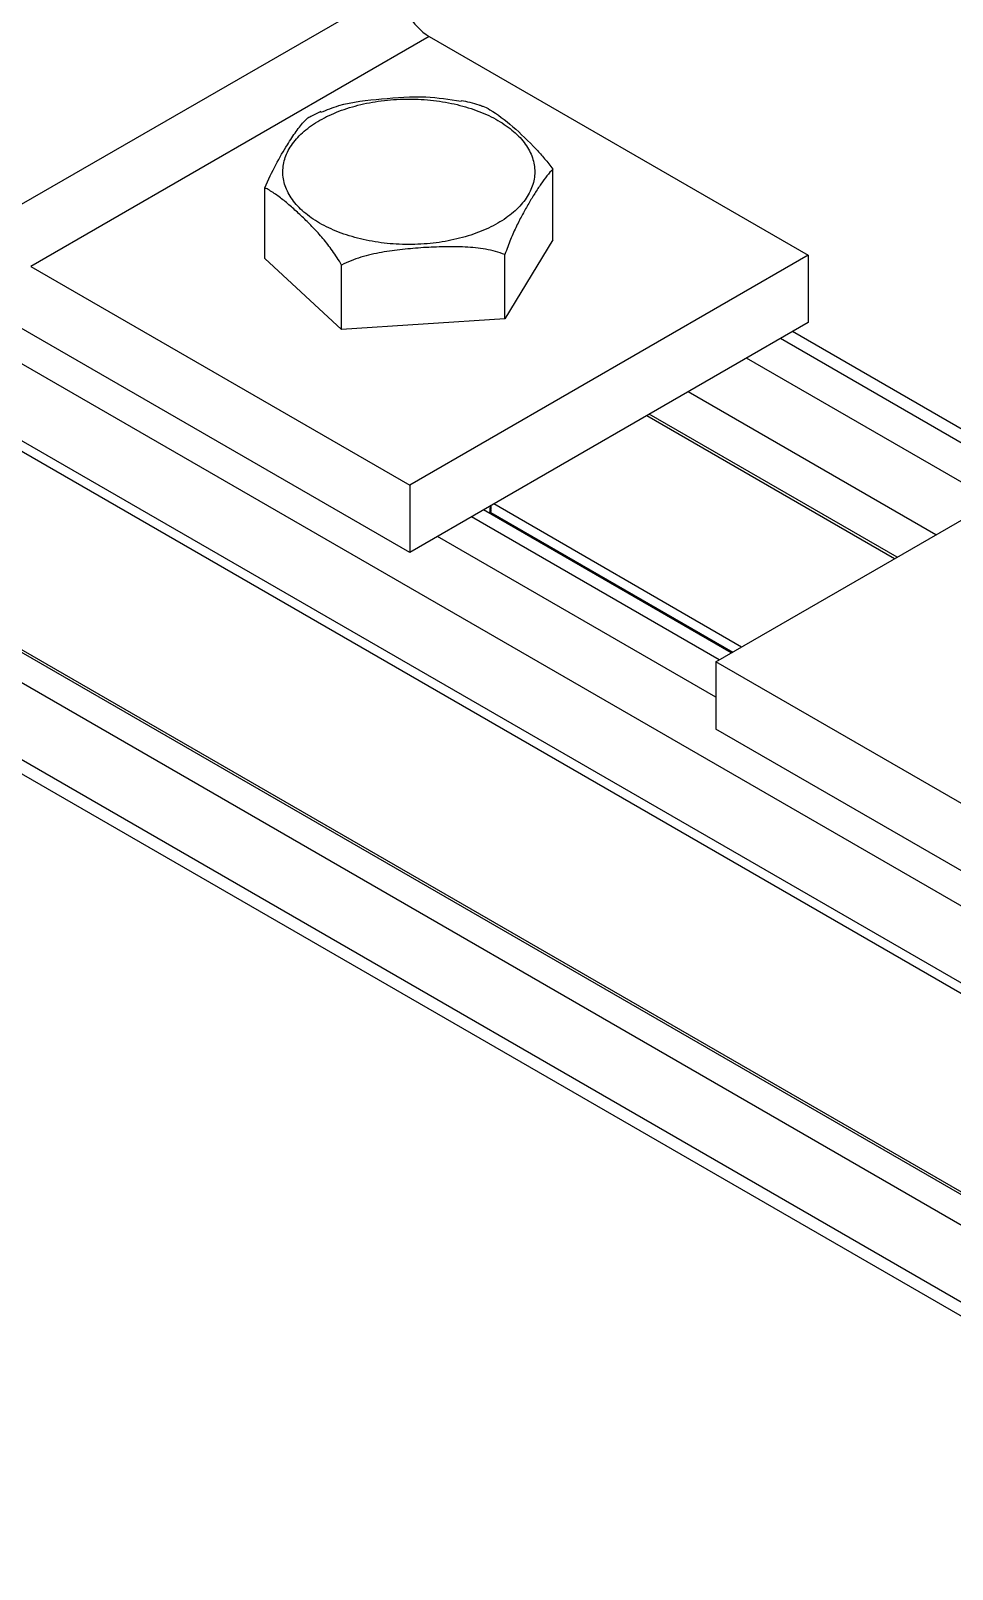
# Model space of a CAD drawing. Extents: x -976302 to -776254, y 5665 to 231437.
# Drawn here: x -788898 to -788561, y 87080 to 87643 of the extents above; entities that cross this region are included whole.
import ezdxf

# ---------------------------------------------------------------- set-up
doc = ezdxf.new("R2010")
doc.units = 0
doc.header["$LTSCALE"] = 1000
doc.header["$MEASUREMENT"] = 0
doc.layers.add('暖通', color=7, linetype='Continuous')

msp = doc.modelspace()

# ---------------------------------------------------------------- linework, layer by layer
at = {"layer": '暖通', "color": 7}
for p, q in [((-788763.21, 87659.79), (-788909.1, 87575.58)), ((-788763.21, 87659.79), (-788909.1, 87575.58)), ((-788752.54, 87641.3), (-788898.42, 87557.09)), ((-788752.54, 87641.3), (-788898.42, 87557.09)), ((-788752.54, 87641.3), (-788613.77, 87561.2)), ((-788752.54, 87641.3), (-788613.77, 87561.2)), ((-788792.27, 87613.81), (-788795.86, 87612.01)), ((-788792.27, 87613.81), (-788795.86, 87612.01)), ((-788707.24, 87566.82), (-788707.24, 87592.7)), ((-788707.24, 87566.82), (-788707.24, 87592.7)), ((-788812.76, 87560.03), (-788812.76, 87585.92)), ((-788812.76, 87560.03), (-788812.76, 87585.92)), ((-788707.24, 87566.82), (-788724.79, 87537.92)), ((-788707.24, 87566.82), (-788724.79, 87537.92)), ((-788784.64, 87534.07), (-788812.76, 87560.03)), ((-788784.64, 87534.07), (-788812.76, 87560.03)), ((-788784.64, 87534.07), (-788784.64, 87557.59)), ((-788784.64, 87534.07), (-788784.64, 87557.59)), ((-788613.77, 87561.2), (-788759.65, 87476.98)), ((-788613.77, 87561.2), (-788759.65, 87476.98)), ((-788724.79, 87537.92), (-788724.79, 87561.44)), ((-788724.79, 87537.92), (-788724.79, 87561.44)), ((-788613.77, 87561.2), (-788613.77, 87536.54)), ((-788613.77, 87561.2), (-788613.77, 87536.54)), ((-788898.42, 87557.09), (-788759.65, 87476.98)), ((-788898.42, 87557.09), (-788759.65, 87476.98)), ((-788397.26, 87230.18), (-788941.66, 87544.45)), ((-788397.26, 87230.18), (-788941.66, 87544.45)), ((-788759.65, 87452.33), (-788909.1, 87538.6)), ((-788759.65, 87452.33), (-788909.1, 87538.6)), ((-788724.79, 87537.92), (-788784.64, 87534.07)), ((-788724.79, 87537.92), (-788784.64, 87534.07)), ((-788613.77, 87536.54), (-788759.65, 87452.33)), ((-788613.77, 87536.54), (-788759.65, 87452.33)), ((-788397.26, 87201.98), (-788966.08, 87530.35)), ((-788397.26, 87201.98), (-788966.08, 87530.35)), ((-788533.18, 87478.31), (-788623.91, 87530.69)), ((-788533.18, 87478.31), (-788623.91, 87530.69)), ((-788532.06, 87482.77), (-788619.49, 87533.24)), ((-788532.06, 87482.77), (-788619.49, 87533.24)), ((-788397.18, 87198.03), (-788969.46, 87528.4)), ((-788397.18, 87198.03), (-788969.46, 87528.4)), ((-788969.32, 87528.48), (-788397.18, 87198.19)), ((-788969.32, 87528.48), (-788397.18, 87198.19)), ((-788545.64, 87471.12), (-788636.36, 87523.5)), ((-788545.64, 87471.12), (-788636.36, 87523.5)), ((-788566.99, 87458.8), (-788657.72, 87511.17)), ((-788566.99, 87458.8), (-788657.72, 87511.17)), ((-788582.11, 87450.07), (-788672.84, 87502.44)), ((-788582.11, 87450.07), (-788672.84, 87502.44)), ((-788581.22, 87450.58), (-788671.95, 87502.96)), ((-788581.22, 87450.58), (-788671.95, 87502.96)), ((-788397.18, 87124.4), (-789033.23, 87491.58)), ((-788397.18, 87124.4), (-789033.23, 87491.58)), ((-788397.18, 87125.41), (-789032.36, 87492.09)), ((-788397.18, 87125.41), (-789032.36, 87492.09)), ((-788397.26, 87113.33), (-789042.85, 87486.03)), ((-788397.26, 87113.33), (-789042.85, 87486.03)), ((-788647.57, 87412.28), (-788531.34, 87479.37)), ((-788647.57, 87412.28), (-788531.34, 87479.37)), ((-788759.65, 87476.98), (-788759.65, 87452.33)), ((-788759.65, 87476.98), (-788759.65, 87452.33)), ((-789071.7, 87469.38), (-788397.18, 87079.98)), ((-789071.7, 87469.38), (-788397.18, 87079.98)), ((-788397.26, 87085.13), (-789067.28, 87471.93)), ((-788397.26, 87085.13), (-789067.28, 87471.93)), ((-788641.91, 87415.54), (-788732.64, 87467.92)), ((-788641.91, 87415.54), (-788732.64, 87467.92)), ((-788730.23, 87469.4), (-788730.41, 87466.64)), ((-788730.23, 87469.4), (-788730.41, 87466.64)), ((-788729.82, 87468.25), (-788729.82, 87469.39)), ((-788729.82, 87468.25), (-788729.82, 87469.39)), ((-788638.12, 87417.73), (-788728.85, 87470.11)), ((-788638.12, 87417.73), (-788728.85, 87470.11)), ((-788646.33, 87412.99), (-788737.06, 87465.37)), ((-788646.33, 87412.99), (-788737.06, 87465.37)), ((-788641.5, 87415.78), (-788730.07, 87466.92)), ((-788641.5, 87415.78), (-788730.07, 87466.92)), ((-788730.02, 87467.04), (-788641.36, 87415.86)), ((-788730.02, 87467.04), (-788641.36, 87415.86)), ((-788647.57, 87399.33), (-788749.51, 87458.18)), ((-788647.57, 87399.33), (-788749.51, 87458.18)), ((-788501.69, 87328.06), (-788647.57, 87412.28)), ((-788647.57, 87412.28), (-788647.57, 87387.62)), ((-788501.69, 87328.06), (-788647.57, 87412.28)), ((-788647.57, 87412.28), (-788647.57, 87387.62)), ((-788501.69, 87303.41), (-788647.57, 87387.62)), ((-788501.69, 87303.41), (-788647.57, 87387.62))]:
    msp.add_line(p, q, dxfattribs=at)
msp.add_arc((-788740.04, 87660.85), 23.2, 182.6055, 237.3945, dxfattribs=at)
msp.add_arc((-788740.04, 87660.85), 23.2, 182.6055, 237.3945, dxfattribs=at)
for points, knots in [([(-788792.18, 87613.57), (-788790.02, 87614.44), (-788782.98, 87617.29), (-788769.78, 87618.51), (-788754.67, 87619.77), (-788745.14, 87618.32), (-788740.88, 87617.67)], [0, 0, 0, 0, 0.1336592, 0.4365628, 0.7474698, 1, 1, 1, 1]), ([(-788792.18, 87613.57), (-788790.02, 87614.44), (-788782.98, 87617.29), (-788769.78, 87618.51), (-788754.67, 87619.77), (-788745.14, 87618.32), (-788740.88, 87617.67)], [0, 0, 0, 0, 0.1336592, 0.4365628, 0.7474698, 1, 1, 1, 1]), ([(-788725.8, 87609.64), (-788727.85, 87610.94), (-788730.08, 87612.11), (-788733.69, 87613.66), (-788734.95, 87614.14), (-788737.54, 87615.04), (-788738.89, 87615.46), (-788742.99, 87616.58), (-788745.81, 87617.17), (-788751.66, 87618.02), (-788754.7, 87618.28), (-788760.71, 87618.45), (-788763.71, 87618.37), (-788768.21, 87617.99), (-788769.71, 87617.82), (-788772.64, 87617.4), (-788775.52, 87616.89), (-788778.3, 87616.23), (-788781.02, 87615.49), (-788782.37, 87615.07), (-788786.28, 87613.73), (-788788.69, 87612.69), (-788792.04, 87610.95), (-788793.11, 87610.33), (-788795.15, 87609.03), (-788796.12, 87608.35), (-788798.82, 87606.26), (-788800.37, 87604.77), (-788802.31, 87602.41), (-788802.9, 87601.59), (-788803.92, 87599.95), (-788804.36, 87599.12), (-788805.46, 87596.59), (-788805.91, 87594.87), (-788806.22, 87591.36), (-788806.07, 87589.62), (-788805.42, 87587.05), (-788805.13, 87586.2), (-788804.4, 87584.5), (-788803.95, 87583.66), (-788802.43, 87581.19), (-788801.15, 87579.62), (-788798.06, 87576.63), (-788796.24, 87575.21), (-788792.2, 87572.63), (-788789.98, 87571.46), (-788786.33, 87569.9), (-788785.06, 87569.4), (-788782.47, 87568.51), (-788779.82, 87567.69), (-788777.05, 87567.02), (-788774.21, 87566.43), (-788772.75, 87566.17), (-788768.33, 87565.53), (-788765.36, 87565.27), (-788760.85, 87565.14), (-788759.35, 87565.14), (-788756.31, 87565.22), (-788754.8, 87565.31), (-788750.32, 87565.68), (-788747.4, 87566.1), (-788743.14, 87566.98), (-788741.72, 87567.31), (-788738.98, 87568.06), (-788737.65, 87568.47), (-788733.78, 87569.8), (-788731.36, 87570.83), (-788726.84, 87573.19), (-788724.81, 87574.48), (-788722.12, 87576.57), (-788721.28, 87577.29), (-788719.72, 87578.78), (-788718.99, 87579.56), (-788717.05, 87581.93), (-788716.03, 87583.56), (-788714.55, 87586.93), (-788714.1, 87588.69), (-788713.79, 87592.16), (-788713.93, 87593.89), (-788714.59, 87596.48), (-788714.88, 87597.35), (-788715.61, 87599.04), (-788716.04, 87599.88), (-788717.55, 87602.33), (-788718.84, 87603.91), (-788721.96, 87606.92), (-788723.76, 87608.33), (-788725.8, 87609.64)], [0, 0, 0, 0, 0.03125, 0.03125, 0.046875, 0.046875, 0.0625, 0.0625, 0.09375, 0.09375, 0.125, 0.125, 0.15625, 0.15625, 0.171875, 0.171875, 0.1875, 0.203125, 0.203125, 0.21875, 0.21875, 0.25, 0.25, 0.265625, 0.265625, 0.28125, 0.28125, 0.3125, 0.3125, 0.328125, 0.328125, 0.34375, 0.34375, 0.375, 0.375, 0.40625, 0.40625, 0.421875, 0.421875, 0.4375, 0.4375, 0.46875, 0.46875, 0.5, 0.5, 0.53125, 0.53125, 0.546875, 0.546875, 0.5625, 0.578125, 0.578125, 0.59375, 0.59375, 0.625, 0.625, 0.640625, 0.640625, 0.65625, 0.65625, 0.6875, 0.6875, 0.703125, 0.703125, 0.71875, 0.71875, 0.75, 0.75, 0.78125, 0.78125, 0.796875, 0.796875, 0.8125, 0.8125, 0.84375, 0.84375, 0.875, 0.875, 0.90625, 0.90625, 0.921875, 0.921875, 0.9375, 0.9375, 0.96875, 0.96875, 1, 1, 1, 1]), ([(-788725.8, 87609.64), (-788727.85, 87610.94), (-788730.08, 87612.11), (-788733.69, 87613.66), (-788734.95, 87614.14), (-788737.54, 87615.04), (-788738.89, 87615.46), (-788742.99, 87616.58), (-788745.81, 87617.17), (-788751.66, 87618.02), (-788754.7, 87618.28), (-788760.71, 87618.45), (-788763.71, 87618.37), (-788768.21, 87617.99), (-788769.71, 87617.82), (-788772.64, 87617.4), (-788775.52, 87616.89), (-788778.3, 87616.23), (-788781.02, 87615.49), (-788782.37, 87615.07), (-788786.28, 87613.73), (-788788.69, 87612.69), (-788792.04, 87610.95), (-788793.11, 87610.33), (-788795.15, 87609.03), (-788796.12, 87608.35), (-788798.82, 87606.26), (-788800.37, 87604.77), (-788802.31, 87602.41), (-788802.9, 87601.59), (-788803.92, 87599.95), (-788804.36, 87599.12), (-788805.46, 87596.59), (-788805.91, 87594.87), (-788806.22, 87591.36), (-788806.07, 87589.62), (-788805.42, 87587.05), (-788805.13, 87586.2), (-788804.4, 87584.5), (-788803.95, 87583.66), (-788802.43, 87581.19), (-788801.15, 87579.62), (-788798.06, 87576.63), (-788796.24, 87575.21), (-788792.2, 87572.63), (-788789.98, 87571.46), (-788786.33, 87569.9), (-788785.06, 87569.4), (-788782.47, 87568.51), (-788779.82, 87567.69), (-788777.05, 87567.02), (-788774.21, 87566.43), (-788772.75, 87566.17), (-788768.33, 87565.53), (-788765.36, 87565.27), (-788760.85, 87565.14), (-788759.35, 87565.14), (-788756.31, 87565.22), (-788754.8, 87565.31), (-788750.32, 87565.68), (-788747.4, 87566.1), (-788743.14, 87566.98), (-788741.72, 87567.31), (-788738.98, 87568.06), (-788737.65, 87568.47), (-788733.78, 87569.8), (-788731.36, 87570.83), (-788726.84, 87573.19), (-788724.81, 87574.48), (-788722.12, 87576.57), (-788721.28, 87577.29), (-788719.72, 87578.78), (-788718.99, 87579.56), (-788717.05, 87581.93), (-788716.03, 87583.56), (-788714.55, 87586.93), (-788714.1, 87588.69), (-788713.79, 87592.16), (-788713.93, 87593.89), (-788714.59, 87596.48), (-788714.88, 87597.35), (-788715.61, 87599.04), (-788716.04, 87599.88), (-788717.55, 87602.33), (-788718.84, 87603.91), (-788721.96, 87606.92), (-788723.76, 87608.33), (-788725.8, 87609.64)], [0, 0, 0, 0, 0.03125, 0.03125, 0.046875, 0.046875, 0.0625, 0.0625, 0.09375, 0.09375, 0.125, 0.125, 0.15625, 0.15625, 0.171875, 0.171875, 0.1875, 0.203125, 0.203125, 0.21875, 0.21875, 0.25, 0.25, 0.265625, 0.265625, 0.28125, 0.28125, 0.3125, 0.3125, 0.328125, 0.328125, 0.34375, 0.34375, 0.375, 0.375, 0.40625, 0.40625, 0.421875, 0.421875, 0.4375, 0.4375, 0.46875, 0.46875, 0.5, 0.5, 0.53125, 0.53125, 0.546875, 0.546875, 0.5625, 0.578125, 0.578125, 0.59375, 0.59375, 0.625, 0.625, 0.640625, 0.640625, 0.65625, 0.65625, 0.6875, 0.6875, 0.703125, 0.703125, 0.71875, 0.71875, 0.75, 0.75, 0.78125, 0.78125, 0.796875, 0.796875, 0.8125, 0.8125, 0.84375, 0.84375, 0.875, 0.875, 0.90625, 0.90625, 0.921875, 0.921875, 0.9375, 0.9375, 0.96875, 0.96875, 1, 1, 1, 1]), ([(-788733.25, 87615.8), (-788733.6, 87615.93), (-788735.97, 87616.86), (-788738.61, 87617.37), (-788740.85, 87617.8)], [0, 0, 0, 0, 0.145769, 1, 1, 1, 1]), ([(-788733.25, 87615.8), (-788733.6, 87615.93), (-788735.97, 87616.86), (-788738.61, 87617.37), (-788740.85, 87617.8)], [0, 0, 0, 0, 0.145769, 1, 1, 1, 1]), ([(-788733.24, 87615.82), (-788733.14, 87615.8), (-788732.2, 87615.61), (-788728.44, 87613.56), (-788721.86, 87608.48), (-788715.14, 87602.03), (-788710.24, 87596.62), (-788708.24, 87594.01), (-788707.24, 87592.7)], [0, 0, 0, 0, 0.012959, 0.117767, 0.437606, 0.765912, 0.882494, 1, 1, 1, 1]), ([(-788733.24, 87615.82), (-788733.14, 87615.8), (-788732.2, 87615.61), (-788728.44, 87613.56), (-788721.86, 87608.48), (-788715.14, 87602.03), (-788710.24, 87596.62), (-788708.24, 87594.01), (-788707.24, 87592.7)], [0, 0, 0, 0, 0.012959, 0.117767, 0.437606, 0.765912, 0.882494, 1, 1, 1, 1]), ([(-788812.76, 87585.92), (-788811.41, 87588.83), (-788808.67, 87594.74), (-788804.8, 87601.18), (-788801.25, 87606.69), (-788798.62, 87609.99), (-788796.83, 87611.69), (-788796.14, 87612), (-788795.9, 87612.1)], [0, 0, 0, 0, 0.241408, 0.489193, 0.675837, 0.864458, 0.953757, 1, 1, 1, 1]), ([(-788812.76, 87585.92), (-788811.41, 87588.83), (-788808.67, 87594.74), (-788804.8, 87601.18), (-788801.25, 87606.69), (-788798.62, 87609.99), (-788796.83, 87611.69), (-788796.14, 87612), (-788795.9, 87612.1)], [0, 0, 0, 0, 0.241408, 0.489193, 0.675837, 0.864458, 0.953757, 1, 1, 1, 1]), ([(-788707.24, 87592.7), (-788707.97, 87592.03), (-788708.7, 87591.21), (-788710.16, 87589.36), (-788710.9, 87588.34), (-788712.38, 87586.18), (-788713.12, 87585.03), (-788714.61, 87582.66), (-788715.36, 87581.42), (-788716.85, 87578.87), (-788717.59, 87577.56), (-788719.08, 87574.81), (-788719.81, 87573.38), (-788721.28, 87570.34), (-788722.02, 87568.72), (-788723.44, 87565.27), (-788724.13, 87563.43), (-788724.79, 87561.44)], [0, 0, 0, 0, 0.125, 0.125, 0.25, 0.25, 0.375, 0.375, 0.5, 0.5, 0.625, 0.625, 0.75, 0.75, 0.875, 0.875, 1, 1, 1, 1]), ([(-788707.24, 87592.7), (-788707.97, 87592.03), (-788708.7, 87591.21), (-788710.16, 87589.36), (-788710.9, 87588.34), (-788712.38, 87586.18), (-788713.12, 87585.03), (-788714.61, 87582.66), (-788715.36, 87581.42), (-788716.85, 87578.87), (-788717.59, 87577.56), (-788719.08, 87574.81), (-788719.81, 87573.38), (-788721.28, 87570.34), (-788722.02, 87568.72), (-788723.44, 87565.27), (-788724.13, 87563.43), (-788724.79, 87561.44)], [0, 0, 0, 0, 0.125, 0.125, 0.25, 0.25, 0.375, 0.375, 0.5, 0.5, 0.625, 0.625, 0.75, 0.75, 0.875, 0.875, 1, 1, 1, 1]), ([(-788784.64, 87557.59), (-788785.69, 87559.48), (-788786.8, 87561.2), (-788789.09, 87564.43), (-788790.27, 87565.93), (-788792.63, 87568.73), (-788793.82, 87570.03), (-788796.19, 87572.52), (-788797.37, 87573.71), (-788799.75, 87575.99), (-788800.93, 87577.09), (-788803.31, 87579.21), (-788804.5, 87580.23), (-788806.89, 87582.16), (-788808.08, 87583.07), (-788810.44, 87584.67), (-788811.61, 87585.37), (-788812.76, 87585.92)], [0, 0, 0, 0, 0.125, 0.125, 0.25, 0.25, 0.375, 0.375, 0.5, 0.5, 0.625, 0.625, 0.75, 0.75, 0.875, 0.875, 1, 1, 1, 1]), ([(-788784.64, 87557.59), (-788785.69, 87559.48), (-788786.8, 87561.2), (-788789.09, 87564.43), (-788790.27, 87565.93), (-788792.63, 87568.73), (-788793.82, 87570.03), (-788796.19, 87572.52), (-788797.37, 87573.71), (-788799.75, 87575.99), (-788800.93, 87577.09), (-788803.31, 87579.21), (-788804.5, 87580.23), (-788806.89, 87582.16), (-788808.08, 87583.07), (-788810.44, 87584.67), (-788811.61, 87585.37), (-788812.76, 87585.92)], [0, 0, 0, 0, 0.125, 0.125, 0.25, 0.25, 0.375, 0.375, 0.5, 0.5, 0.625, 0.625, 0.75, 0.75, 0.875, 0.875, 1, 1, 1, 1]), ([(-788724.79, 87561.44), (-788727.03, 87562.34), (-788729.41, 87562.94), (-788734.31, 87563.8), (-788736.83, 87564.05), (-788741.89, 87564.32), (-788744.43, 87564.34), (-788749.52, 87564.25), (-788752.07, 87564.14), (-788757.19, 87563.82), (-788759.76, 87563.6), (-788764.88, 87563.04), (-788767.42, 87562.69), (-788772.5, 87561.77), (-788775.04, 87561.2), (-788778.74, 87560.08), (-788779.96, 87559.66), (-788782.34, 87558.71), (-788783.52, 87558.18), (-788784.64, 87557.59)], [0, 0, 0, 0, 0.125, 0.125, 0.25, 0.25, 0.375, 0.375, 0.5, 0.5, 0.625, 0.625, 0.75, 0.75, 0.875, 0.875, 0.9375, 0.9375, 1, 1, 1, 1]), ([(-788724.79, 87561.44), (-788727.03, 87562.34), (-788729.41, 87562.94), (-788734.31, 87563.8), (-788736.83, 87564.05), (-788741.89, 87564.32), (-788744.43, 87564.34), (-788749.52, 87564.25), (-788752.07, 87564.14), (-788757.19, 87563.82), (-788759.76, 87563.6), (-788764.88, 87563.04), (-788767.42, 87562.69), (-788772.5, 87561.77), (-788775.04, 87561.2), (-788778.74, 87560.08), (-788779.96, 87559.66), (-788782.34, 87558.71), (-788783.52, 87558.18), (-788784.64, 87557.59)], [0, 0, 0, 0, 0.125, 0.125, 0.25, 0.25, 0.375, 0.375, 0.5, 0.5, 0.625, 0.625, 0.75, 0.75, 0.875, 0.875, 0.9375, 0.9375, 1, 1, 1, 1]), ([(-788730.07, 87466.92), (-788729.98, 87467.09), (-788729.74, 87467.52), (-788729.92, 87467.97), (-788730.03, 87468.24)], [0, 0, 0, 0, 0.406097, 1, 1, 1, 1]), ([(-788730.07, 87466.92), (-788729.98, 87467.09), (-788729.74, 87467.52), (-788729.92, 87467.97), (-788730.03, 87468.24)], [0, 0, 0, 0, 0.406097, 1, 1, 1, 1])]:
    msp.add_open_spline(points, degree=3, knots=knots, dxfattribs=at)

doc.saveas('drawing.dxf')
